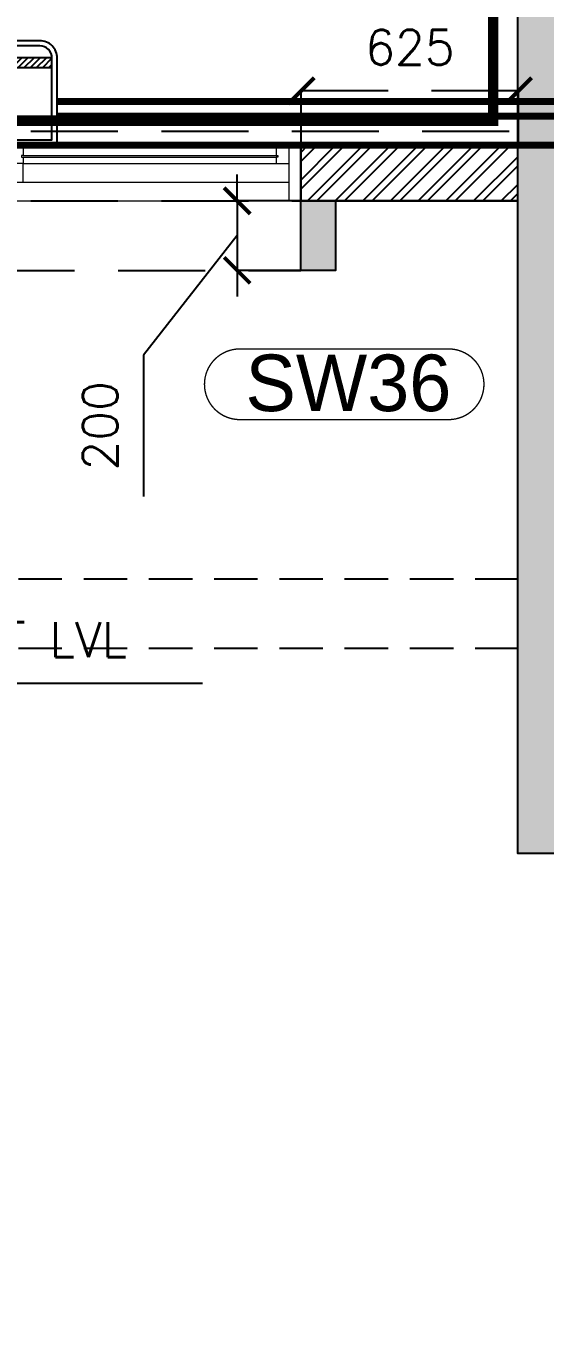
# Model space of a CAD drawing. Header units: millimetres. Extents: x 1135099 to 1230264, y -5736945 to -5695799.
# Drawn here: x 1192466 to 1193959, y -5720962 to -5717231 of the extents above; entities that cross this region are included whole.
import ezdxf

# ---------------------------------------------------------------- set-up
doc = ezdxf.new("R2010")
doc.units = ezdxf.units.MM
doc.header["$LTSCALE"] = 1000
doc.header["$MEASUREMENT"] = 0
for name, pattern in [('$0$( Hidden )', [0.375, 0.25, -0.125]), ('$2$AUDIT_D_120904163729-0', [0]), ('$5$HIDDEN', [0.375, 0.25, -0.125]), ('3BHK-A$0$AUDIT_D_120904163729-0', [0]), ('3BHK-A$0$DASHED', [0.75, 0.5, -0.25]), ('3BHK-A$0$PHANTOM2', [1.25, 0.625, -0.125, 0.125, -0.125, 0.125, -0.125]), ('AUDIT_D_120904163729-0', [0]), ('T8(T9 IS SIMILAR) - DIMENSION & TEXTING$0$( Hidden )', [0.375, 0.25, -0.125]), ('T8(T9 IS SIMILAR) - DIMENSION & TEXTING$0$HIDDEN', [0.375, 0.25, -0.125]), ('T8(T9 IS SIMILAR) - DIMENSION & TEXTING$1$AUDIT_D_120904163729-0', [0]), ('T8(T9 IS SIMILAR) - TYPICAL FLOOR ELEVATION$1$AUDIT_D_120904163729-0', [0]), ('T8(T9 IS SIMILAR) - TYPICAL FLOOR ELEVATION$1$HIDDEN', [0.375, 0.25, -0.125]), ('T8(T9 IS SIMILAR)$0$$0$HIDDEN', [0.375, 0.25, -0.125]), ('T8_REFUGE COLUMNS$0$CENTER2', [1.125, 0.75, -0.125, 0.125, -0.125])]:
    doc.linetypes.add(name, pattern=pattern)
doc.layers.get('0').update_dxf_attribs({"linetype": 'AUDIT_D_120904163729-0'})
for name, color, linetype in [('$0$a-beam 2', 50, 'Continuous'), ('$1$A-DIM', 1, '$2$AUDIT_D_120904163729-0'), ('3BHK-A$0$A-HATCH -160', 251, '3BHK-A$0$AUDIT_D_120904163729-0'), ('3BHK-A$0$A-INDOOR UNIT', 30, 'Continuous'), ('T8(T9 IS SIMILAR) - DIMENSION & TEXTING$0$A-DIMENSIONS', 2, 'T8(T9 IS SIMILAR) - DIMENSION & TEXTING$0$HIDDEN'), ('T8(T9 IS SIMILAR) - DIMENSION & TEXTING$0$A-FIRE FIGHTING', 7, 'T8(T9 IS SIMILAR) - DIMENSION & TEXTING$1$AUDIT_D_120904163729-0'), ('T8(T9 IS SIMILAR) - TYPICAL FLOOR ELEVATION$1$A-DIM', 1, 'T8(T9 IS SIMILAR) - TYPICAL FLOOR ELEVATION$1$AUDIT_D_120904163729-0'), ('T8(T9 IS SIMILAR) - TYPICAL FLOOR ELEVATION$1$A-WALL HATCH', 252, 'T8(T9 IS SIMILAR) - TYPICAL FLOOR ELEVATION$1$AUDIT_D_120904163729-0'), ('T8(T9 IS SIMILAR) - TYPICAL FLOOR ELEVATION$1$A-WALL-FEATURES', 6, 'T8(T9 IS SIMILAR) - TYPICAL FLOOR ELEVATION$1$AUDIT_D_120904163729-0'), ('T8(T9 IS SIMILAR)$0$S-BEAM', 20, 'T8(T9 IS SIMILAR)$0$$0$HIDDEN'), ('T8_REFUGE COLUMNS$0$A-CENTERLINE', 193, 'T8_REFUGE COLUMNS$0$CENTER2'), ('T8_REFUGE COLUMNS$1$A-RCC COLS', 3, 'Continuous'), ('T8_TYPICAL COLUMNS$0$A-RCC COLS', 3, 'Continuous')]:
    doc.layers.add(name, color=color, linetype=linetype)
for name, color, linetype, lineweight in [('3BHK-A$0$A-AC DRAIN PIPE', 94, 'Continuous', 18), ('3BHK-A$0$A-AC PIPE', 151, 'Continuous', 20), ('3BHK-A$0$A-WALL- 160', 6, 'Continuous', 30), ('3BHK-A$0$Window', 4, 'Continuous', 20), ('T8(T9 IS SIMILAR) - DIMENSION & TEXTING$0$U-IPD-WS-FIRE', 1, 'Continuous', 40), ('T8(T9 IS SIMILAR)$0$D&W', 8, 'Continuous', 25), ('T8_REFUGE COLUMNS$0$A-COLUMN NO size reduce', 81, 'Continuous', 25)]:
    doc.layers.add(name, color=color, linetype=linetype, lineweight=lineweight)
doc.layers.add('A-RERA CARPET AREA', color=30, linetype='Continuous', plot=False)
doc.layers.add('T8_REFUGE COLUMNS$1$COL-HATCH', color=7, linetype='Continuous', lineweight=25, true_color=0xa3a3a3)
doc.styles.add('$6$Romans 1', font='romans.shx', dxfattribs={"height": 100})
doc.styles.add('T8(T9 IS SIMILAR) - DIMENSION & TEXTING$0$Romans 1', font='romans.shx', dxfattribs={"height": 100})
doc.styles.add('T8(T9 IS SIMILAR) - TYPICAL FLOOR ELEVATION$1$Romans 1', font='romans.shx', dxfattribs={"height": 100})
doc.styles.add('T8_REFUGE COLUMNS$0$STANDARD', font='GOTHIC.TTF')
doc.dimstyles.new('$2$ALPINE S', dxfattribs={"dimscale": 0, "dimtxt": 100, "dimasz": 75, "dimexe": 0, "dimexo": 0, "dimgap": 75, "dimtad": 1, "dimdec": 0, "dimzin": 0, "dimdsep": 46, "dimtxsty": '$6$Romans 1', "dimblk": '$6$_ArchTick', "dimcen": 0.09, "dimclrd": 256, "dimclre": 256, "dimclrt": 7, "dimadec": 0, "dimazin": 0, "dimtfac": 1, "dimtdec": 0, "dimtofl": 0, "dimtmove": 1, "dimatfit": 0, "dimldrblk": '$2$_Open90', "dimfxl": 1, "dimtolj": 1, "dimtzin": 0, "dimarcsym": 0})
doc.dimstyles.new('T8(T9 IS SIMILAR) - DIMENSION & TEXTING$0$ALPINE S', dxfattribs={"dimscale": 0, "dimtxt": 100, "dimasz": 75, "dimexe": 0, "dimexo": 0, "dimgap": 75, "dimtad": 1, "dimdec": 0, "dimzin": 0, "dimdsep": 46, "dimtxsty": 'T8(T9 IS SIMILAR) - DIMENSION & TEXTING$0$Romans 1', "dimblk": 'T8(T9 IS SIMILAR) - DIMENSION & TEXTING$0$_ArchTick', "dimcen": 0.09, "dimclrd": 256, "dimclre": 256, "dimclrt": 7, "dimadec": 0, "dimazin": 0, "dimtfac": 1, "dimtdec": 0, "dimtofl": 0, "dimtmove": 1, "dimatfit": 0, "dimldrblk": 'T8(T9 IS SIMILAR) - DIMENSION & TEXTING$0$_Open90', "dimfxl": 1, "dimtolj": 1, "dimtzin": 0, "dimarcsym": 0})
doc.dimstyles.new('T8(T9 IS SIMILAR) - TYPICAL FLOOR ELEVATION$1$ALPINE S', dxfattribs={"dimscale": 0, "dimtxt": 100, "dimasz": 75, "dimexe": 0, "dimexo": 0, "dimgap": 75, "dimtad": 1, "dimdec": 0, "dimzin": 0, "dimdsep": 46, "dimtxsty": 'T8(T9 IS SIMILAR) - TYPICAL FLOOR ELEVATION$1$Romans 1', "dimblk": 'T8(T9 IS SIMILAR) - TYPICAL FLOOR ELEVATION$1$_ArchTick', "dimcen": 0.09, "dimclrd": 256, "dimclre": 256, "dimclrt": 7, "dimadec": 0, "dimazin": 0, "dimtfac": 1, "dimtdec": 0, "dimtofl": 0, "dimtmove": 1, "dimatfit": 0, "dimldrblk": 'T8(T9 IS SIMILAR) - TYPICAL FLOOR ELEVATION$1$_Open90', "dimfxl": 1, "dimtolj": 1, "dimtzin": 0, "dimarcsym": 0})

# ---------------------------------------------------------------- blocks, each defined once
blk = doc.blocks.new('$0$A$C76D3746F')
at = {"layer": '$0$a-beam 2', "color": 8, "linetype": '$0$( Hidden )', "ltscale": 0.5}
for p, q in [((-9049.8, -8234.9, -0.1), (-5350, -8234.9)), ((-9049.8, -8434.9, -0.1), (-5350, -8434.9))]:
    blk.add_line(p, q, dxfattribs=at)
blk = doc.blocks.new('T8(T9 IS SIMILAR) - DIMENSION & TEXTING$0$_ArchTick')
at = {"color": 0, "linetype": 'ByBlock', "const_width": 0.15}
blk.add_lwpolyline([(-0.5, -0.5), (0.5, 0.5)], dxfattribs=at)
blk = doc.blocks.new('*D415')
at = {"layer": 'T8(T9 IS SIMILAR) - DIMENSION & TEXTING$0$A-DIMENSIONS', "linetype": 'T8(T9 IS SIMILAR) - DIMENSION & TEXTING$0$HIDDEN', "lineweight": -2, "transparency": 16777216}
for p, q in [((1193257.7, -5717573.6), (1193257.7, -5717417.3)), ((1193882.6, -5717573.6), (1193882.6, -5717417.3))]:
    blk.add_line(p, q, dxfattribs=at)
at = {"layer": 'T8(T9 IS SIMILAR) - DIMENSION & TEXTING$0$A-DIMENSIONS', "lineweight": -2, "transparency": 16777216}
blk.add_line((1193882.6, -5717417.3), (1193257.7, -5717417.3), dxfattribs=at)
at = {"layer": 'T8(T9 IS SIMILAR) - DIMENSION & TEXTING$0$A-DIMENSIONS', "linetype": 'ByBlock', "lineweight": -2, "transparency": 16777216, "xscale": 75, "yscale": 75, "zscale": 75, "rotation": 180}
blk.add_blockref('T8(T9 IS SIMILAR) - DIMENSION & TEXTING$0$_ArchTick', (1193257.7, -5717417.3), dxfattribs=at)
at = {"layer": 'T8(T9 IS SIMILAR) - DIMENSION & TEXTING$0$A-DIMENSIONS', "linetype": 'ByBlock', "lineweight": -2, "transparency": 16777216, "xscale": 75, "yscale": 75, "zscale": 75}
blk.add_blockref('T8(T9 IS SIMILAR) - DIMENSION & TEXTING$0$_ArchTick', (1193882.6, -5717417.3), dxfattribs=at)
at = {"layer": 'T8(T9 IS SIMILAR) - DIMENSION & TEXTING$0$A-DIMENSIONS', "color": 7, "linetype": 'ByBlock', "transparency": 16777216, "insert": (1193570.2, -5717292.3), "char_height": 100, "attachment_point": 5, "style": 'T8(T9 IS SIMILAR) - DIMENSION & TEXTING$0$Romans 1'}
blk.add_mtext('\\A1;625', dxfattribs=at)
blk = doc.blocks.new('T8(T9 IS SIMILAR) - DIMENSION & TEXTING$0$_Open90')
at = {"color": 0, "linetype": 'ByBlock', "lineweight": -2}
for p, q in [((-0.5, 0.5), (0, 0)), ((0, 0), (-1, 0)), ((0, 0), (-0.5, -0.5))]:
    blk.add_line(p, q, dxfattribs=at)
blk = doc.blocks.new('T8(T9 IS SIMILAR) - DIMENSION & TEXTING$0$A$C7A147FD6')
at = {"layer": 'T8(T9 IS SIMILAR) - DIMENSION & TEXTING$0$U-IPD-WS-FIRE', "linetype": 'T8(T9 IS SIMILAR) - DIMENSION & TEXTING$0$( Hidden )', "ltscale": 2, "const_width": 30, "elevation": -1.3}
blk.add_lwpolyline([(-17826.3, 3709.8), (-17560.7, 3709.8), (-17560.7, -2129), (-13642.6, -2129), (-13642.6, -1588.7), (-13642.6, -1364.4), (-13166.5, -1364.4), (-13166.5, -281.8), (-12020.3, -281.8), (-12020.3, 1112.5), (-6794.4, 1112.5)], dxfattribs=at)
blk = doc.blocks.new('T8_REFUGE COLUMNS')
at = {"layer": 'T8_REFUGE COLUMNS$1$COL-HATCH', "linetype": 'ByBlock'}
h = blk.add_hatch(color=256, dxfattribs=at)
h.dxf.hatch_style = 1
h.paths.add_polyline_path([(1194182.1, -5719609.9), (1193882.1, -5719609.9), (1193882.1, -5717174.9), (1194182.1, -5717174.9)])
at = {"layer": 'T8_REFUGE COLUMNS$0$A-CENTERLINE'}
blk.add_line((1223494.9, -5717567.4), (1182495.9, -5717567.4), dxfattribs=at)
at = {"layer": 'T8_REFUGE COLUMNS$0$A-COLUMN NO size reduce', "linetype": 'ByBlock', "const_width": 3.9}
blk.add_lwpolyline([(1193082.6, -5718362.6, -1), (1193082.6, -5718159.4), (1193682.8, -5718159.4, -1), (1193682.8, -5718362.6)], format="xyb", close=True, dxfattribs=at)
at = {"layer": 'T8_REFUGE COLUMNS$1$A-RCC COLS', "linetype": 'ByBlock'}
blk.add_lwpolyline([(1194182.1, -5719609.9), (1193882.1, -5719609.9), (1193882.1, -5717174.9), (1194182.1, -5717174.9)], close=True, dxfattribs=at)
at = {"layer": 'T8_REFUGE COLUMNS$0$A-COLUMN NO size reduce', "linetype": 'ByBlock', "insert": (1193098.8, -5718175.7), "char_height": 162.5, "attachment_point": 1, "style": 'T8_REFUGE COLUMNS$0$STANDARD'}
blk.add_mtext_dynamic_manual_height_columns('SW36', width=444.685, gutter_width=500, heights=[0], dxfattribs=at)
blk = doc.blocks.new('T8_TYPICAL COLUMNS')
at = {"layer": 'T8_TYPICAL COLUMNS$0$A-RCC COLS', "linetype": 'ByBlock'}
blk.add_blockref('T8_REFUGE COLUMNS', (0, 0), dxfattribs=at)
blk = doc.blocks.new('3BHK-A$0$2400')
at = {"layer": '3BHK-A$0$Window', "color": 1, "lineweight": 13}
for p, q in [((1151176.5, -5692111.9), (1148842.5, -5692111.9)), ((1149607.5, -5692111.9), (1148880, -5692111.9)), ((1149607.5, -5692165.3), (1148880, -5692165.3)), ((1150373.7, -5692165.3), (1149645, -5692165.3)), ((1150411.2, -5692165.3), (1151176.5, -5692165.3)), ((1149607.5, -5692218.6), (1148842.5, -5692218.6)), ((1150373.7, -5692218.6), (1149645, -5692218.6)), ((1151139, -5692218.6), (1150411.2, -5692218.6)), ((1150373.7, -5692271.9), (1148842.5, -5692271.9)), ((1151139, -5692271.9), (1150411.2, -5692271.9))]:
    blk.add_line(p, q, dxfattribs=at)
at = {"layer": '3BHK-A$0$Window', "color": 5, "lineweight": 13}
for p, q in [((1149607.5, -5692142.2), (1148880, -5692142.2)), ((1149607.5, -5692146.7), (1148880, -5692146.7)), ((1150373.7, -5692183.8), (1149645, -5692183.8)), ((1150373.7, -5692200), (1149645, -5692200)), ((1151139, -5692237.2), (1150411.2, -5692237.2)), ((1151139, -5692253.3), (1150411.2, -5692253.3))]:
    blk.add_line(p, q, dxfattribs=at)
at = {"layer": '3BHK-A$0$Window', "color": 4, "lineweight": 13}
for points in [[(1148842.5, -5692111.9), (1148809.5, -5692111.9), (1148809.5, -5692271.9), (1148842.5, -5692271.9)], [(1148880, -5692146.7), (1148880, -5692165.3), (1148842.5, -5692165.3), (1148842.5, -5692111.9), (1148880, -5692111.9), (1148880, -5692142.2), (1148875.5, -5692142.2), (1148875.5, -5692146.7)], [(1149607.5, -5692146.7), (1149607.5, -5692165.3), (1149645, -5692165.3), (1149645, -5692111.9), (1149607.5, -5692111.9), (1149607.5, -5692142.2), (1149612, -5692142.2), (1149612, -5692146.7)], [(1151209.5, -5692111.9), (1151176.5, -5692111.9), (1151176.5, -5692271.9), (1151209.5, -5692271.9)], [(1149645, -5692200), (1149645, -5692218.6), (1149607.5, -5692218.6), (1149607.5, -5692165.3), (1149645, -5692165.3), (1149645, -5692183.8), (1149640.5, -5692183.8), (1149640.5, -5692200)], [(1150373.7, -5692200), (1150373.7, -5692218.6), (1150411.2, -5692218.6), (1150411.2, -5692165.3), (1150373.7, -5692165.3), (1150373.7, -5692183.8), (1150378.2, -5692183.8), (1150378.2, -5692200)], [(1150411.2, -5692253.3), (1150411.2, -5692271.9), (1150373.7, -5692271.9), (1150373.7, -5692218.6), (1150411.2, -5692218.6), (1150411.2, -5692237.2), (1150406.7, -5692237.2), (1150406.7, -5692253.3)], [(1151139, -5692253.3), (1151139, -5692271.9), (1151176.5, -5692271.9), (1151176.5, -5692218.6), (1151139, -5692218.6), (1151139, -5692237.2), (1151143.5, -5692237.2), (1151143.5, -5692253.3)]]:
    blk.add_lwpolyline(points, close=True, dxfattribs=at)
blk = doc.blocks.new('3BHK-A$0$1.5tr')
at = {"layer": '3BHK-A$0$A-INDOOR UNIT'}
h = blk.add_hatch(dxfattribs=at)
h.set_pattern_fill('ANSI31', color=3, scale=100, style=0)
h.paths.add_polyline_path([(222.8, 485), (251, 485), (251, -485), (222.8, -485)])
for points in [[(300, 450), (300, -450, -0.414214), (250, -500), (0, -500), (0, 500), (250, 500, -0.414214)], [(285, 450), (285, -450, -0.414214), (250, -485), (15, -485), (15, 485), (250, 485, -0.414214)]]:
    blk.add_lwpolyline(points, format="xyb", close=True, dxfattribs=at)
at = {"layer": '3BHK-A$0$A-INDOOR UNIT', "color": 3}
blk.add_lwpolyline([(222.8, 485), (251, 485), (251, -485), (222.8, -485)], close=True, dxfattribs=at)
at = {"layer": '3BHK-A$0$A-INDOOR UNIT', "color": 0, "ltscale": 300}
for points in [[(350.5, 273.3), (379.7, 273.3), (379.7, 214.8), (428.5, 312.3), (379.7, 409.8), (379.7, 351.3), (350.5, 351.3)], [(350.5, -39), (429.7, -39), (429.7, -97.5), (478.5, 0), (429.7, 97.5), (429.7, 39), (350.5, 39)], [(350.5, -358.3), (379.7, -358.3), (379.7, -416.8), (428.5, -319.3), (379.7, -221.8), (379.7, -280.3), (350.5, -280.3)]]:
    blk.add_lwpolyline(points, close=True, dxfattribs=at)
blk = doc.blocks.new('3BHK-A')
at = {"layer": '3BHK-A$0$A-HATCH -160', "linetype": 'ByBlock'}
h = blk.add_hatch(dxfattribs=at)
h.set_pattern_fill('ANSI32', color=256, scale=150)
h.set_pattern_definition([(45, (-0.65, 1285.594), (-39.77475644, 39.77475644), []), (45, (25.864, 1285.594), (-39.77475644, 39.77475644), [])])
h.paths.add_polyline_path([(1193257.7, -5717734.7), (1193882.6, -5717734.7), (1193882.6, -5717574.7), (1193257.7, -5717574.7)])
at = {"layer": '3BHK-A$0$A-AC DRAIN PIPE', "linetype": '3BHK-A$0$PHANTOM2', "ltscale": 0.1, "const_width": 20, "elevation": 0.1}
blk.add_lwpolyline([(1194669.9, -5719801.3), (1194669.9, -5719327.4), (1194326, -5719327.4), (1194326, -5717448.4), (1192557.7, -5717448.4)], dxfattribs=at)
at = {"layer": '3BHK-A$0$A-AC PIPE', "linetype": '3BHK-A$0$DASHED', "ltscale": 0.1, "const_width": 20, "elevation": 0.1}
blk.add_lwpolyline([(1192557.7, -5717490.6), (1194287.3, -5717490.6), (1194287.3, -5719378.7), (1196372.9, -5719378.7), (1196372.9, -5719589)], dxfattribs=at)
at = {"layer": '3BHK-A$0$A-WALL- 160', "linetype": 'ByBlock'}
for p, q in [((1193257.7, -5717573.4, 0), (1193257.7, -5717733.4, 0)), ((1193882.6, -5717573.4, 0), (1193257.7, -5717573.4, 0)), ((1193882.6, -5717733.4, 0), (1193257.7, -5717733.4, 0))]:
    blk.add_line(p, q, dxfattribs=at)
at = {"layer": '3BHK-A$0$A-INDOOR UNIT', "xscale": -1, "rotation": 270}
blk.add_blockref('3BHK-A$0$1.5tr', (1192057.7, -5717573.4, 0.1), dxfattribs=at)
at = {"layer": '3BHK-A$0$A-WALL- 160', "linetype": 'ByBlock', "xscale": -1}
blk.add_blockref('3BHK-A$0$2400', (2342067.1, -25461.5, 0), dxfattribs=at)
blk = doc.blocks.new('T8(T9 IS SIMILAR) - TYPICAL FLOOR ELEVATION$1$_ArchTick')
at = {"color": 0, "linetype": 'ByBlock', "const_width": 0.15}
blk.add_lwpolyline([(-0.5, -0.5), (0.5, 0.5)], dxfattribs=at)
blk = doc.blocks.new('*D796')
at = {"layer": 'T8(T9 IS SIMILAR) - TYPICAL FLOOR ELEVATION$1$A-DIM', "lineweight": -2, "transparency": 16777216}
for p, q in [((1193075, -5717733.5), (1193075, -5717658.5)), ((1193075, -5717733.5), (1193075, -5717933.5)), ((1193075, -5717833.5), (1192806, -5718176.9)), ((1193075, -5717933.5), (1193075, -5718008.5)), ((1192806, -5718176.9), (1192806, -5718584))]:
    blk.add_line(p, q, dxfattribs=at)
at = {"layer": 'T8(T9 IS SIMILAR) - TYPICAL FLOOR ELEVATION$1$A-DIM', "linetype": 'T8(T9 IS SIMILAR) - TYPICAL FLOOR ELEVATION$1$HIDDEN', "lineweight": -2, "transparency": 16777216}
for p, q in [((1193257.7, -5717733.5), (1193075, -5717733.5)), ((1193257.7, -5717933.5), (1193075, -5717933.5))]:
    blk.add_line(p, q, dxfattribs=at)
at = {"layer": 'T8(T9 IS SIMILAR) - TYPICAL FLOOR ELEVATION$1$A-DIM', "linetype": 'ByBlock', "lineweight": -2, "transparency": 16777216, "xscale": 75, "yscale": 75, "zscale": 75}
for p, rotation in [((1193075, -5717733.5), 270), ((1193075, -5717933.5), 90)]:
    blk.add_blockref('T8(T9 IS SIMILAR) - TYPICAL FLOOR ELEVATION$1$_ArchTick', p, dxfattribs=dict(at, rotation=rotation))
at = {"layer": 'T8(T9 IS SIMILAR) - TYPICAL FLOOR ELEVATION$1$A-DIM', "color": 7, "linetype": 'ByBlock', "transparency": 16777216, "insert": (1192681, -5718380.5), "char_height": 100, "attachment_point": 5, "rotation": 90, "style": 'T8(T9 IS SIMILAR) - TYPICAL FLOOR ELEVATION$1$Romans 1'}
blk.add_mtext('\\A1;200', dxfattribs=at)
blk = doc.blocks.new('T8(T9 IS SIMILAR) - TYPICAL FLOOR ELEVATION$1$_Open90')
at = {"color": 0, "linetype": 'ByBlock', "lineweight": -2}
for p, q in [((-0.5, 0.5), (0, 0)), ((0, 0), (-1, 0)), ((0, 0), (-0.5, -0.5))]:
    blk.add_line(p, q, dxfattribs=at)
blk = doc.blocks.new('$6$_ArchTick')
at = {"color": 0, "linetype": 'ByBlock', "const_width": 0.15}
blk.add_lwpolyline([(-0.5, -0.5), (0.5, 0.5)], dxfattribs=at)
blk = doc.blocks.new('*D120')
at = {"layer": '$1$A-DIM', "lineweight": -2, "transparency": 16777216}
for p, q in [((5400, -320.2), (5325, -320.2)), ((5700, -320.2), (8142.9, -320.2))]:
    blk.add_line(p, q, dxfattribs=at)
at = {"layer": '$1$A-DIM', "linetype": '$5$HIDDEN', "lineweight": -2, "transparency": 16777216}
for p, q in [((5400, -561.5), (5400, -320.2)), ((5700, -561.5), (5700, -320.2))]:
    blk.add_line(p, q, dxfattribs=at)
at = {"layer": '$1$A-DIM', "linetype": 'ByBlock', "lineweight": -2, "transparency": 16777216, "xscale": 75, "yscale": 75, "zscale": 75}
blk.add_blockref('$6$_ArchTick', (5400, -320.2), dxfattribs=at)
at = {"layer": '$1$A-DIM', "linetype": 'ByBlock', "lineweight": -2, "transparency": 16777216, "xscale": 75, "yscale": 75, "zscale": 75, "rotation": 180}
blk.add_blockref('$6$_ArchTick', (5700, -320.2), dxfattribs=at)
at = {"layer": '$1$A-DIM', "color": 7, "linetype": 'ByBlock', "transparency": 16777216, "insert": (6996.5, -195.2), "char_height": 100, "attachment_point": 5, "style": '$6$Romans 1'}
blk.add_mtext('\\A1;300 PROJ. AT PARAPET LVL', dxfattribs=at)
blk = doc.blocks.new('$2$_Open90')
at = {"color": 0, "linetype": 'ByBlock', "lineweight": -2}
for p, q in [((-0.5, 0.5), (0, 0)), ((0, 0), (-1, 0)), ((0, 0), (-0.5, -0.5))]:
    blk.add_line(p, q, dxfattribs=at)
blk = doc.blocks.new('T8(T9 IS SIMILAR) - DIMENSION & TEXTING')
at = {"layer": 'T8(T9 IS SIMILAR) - DIMENSION & TEXTING$0$A-FIRE FIGHTING', "linetype": 'ByBlock'}
blk.add_blockref('T8(T9 IS SIMILAR) - DIMENSION & TEXTING$0$A$C7A147FD6', (1207452.3, -5715374), dxfattribs=at)
at = {"layer": 'T8(T9 IS SIMILAR) - DIMENSION & TEXTING$0$A-DIMENSIONS', "linetype": 'ByBlock'}
dim = blk.add_linear_dim(base=(1193257.7, -5717417.3, 0.5), p1=(1193882.6, -5717573.6, 0.5), p2=(1193257.7, -5717573.6, 0.5), angle=180, dimstyle='T8(T9 IS SIMILAR) - DIMENSION & TEXTING$0$ALPINE S', override={"dimscale": 1, "dimfxl": 5, "dimarcsym": 1}, dxfattribs=at)
dim.commit()
dim.dimension.update_dxf_attribs({"geometry": '*D415', "text_midpoint": (1193570.2, -5717292.3, 0.5)})
blk = doc.blocks.new('T8(T9 IS SIMILAR) - TYPICAL FLOOR ELEVATION')
at = {"layer": 'T8(T9 IS SIMILAR) - TYPICAL FLOOR ELEVATION$1$A-WALL HATCH', "linetype": 'ByBlock'}
h = blk.add_hatch(dxfattribs=at)
h.set_pattern_fill('ZIGZAG', color=256, scale=250)
h.set_pattern_definition([(0, (0, 0), (31.25, 31.25), [31.25, -31.25]), (90, (31.25, 0), (-31.25, 31.25), [31.25, -31.25])])
h.paths.add_polyline_path([(1186332.7, -5719983.5), (1186332.7, -5719683.5), (1186432.7, -5719683.5), (1186432.7, -5719883.5), (1186982.7, -5719883.5), (1186982.7, -5719523.5), (1187082.7, -5719523.5), (1187082.7, -5719983.5)])
h.paths.add_polyline_path([(1190232.7, -5719983.5), (1190232.7, -5719683.5), (1190132.7, -5719683.5), (1190132.7, -5719883.5), (1189582.7, -5719883.5), (1189582.7, -5719523.5), (1189482.7, -5719523.5), (1189482.7, -5719983.5)])
h.paths.add_polyline_path([(1190857.7, -5717933.5), (1190857.7, -5717733.5), (1190757.7, -5717733.5), (1190757.7, -5717933.5)])
h.paths.add_polyline_path([(1193357.7, -5717733.5), (1193357.7, -5717933.5), (1193257.7, -5717933.5), (1193257.7, -5717733.5)])
h.paths.add_polyline_path([(1196632.8, -5709938.8), (1196632.8, -5709738.8), (1196532.8, -5709738.8), (1196532.8, -5709938.8)])
h.paths.add_polyline_path([(1194132, -5709738.8), (1194132, -5709938.8), (1194032, -5709938.8), (1194032, -5709738.8)])
h.paths.add_polyline_path([(1195742.7, -5701889.7), (1196212.8, -5701889.7), (1196212.8, -5702349.7), (1196112.8, -5702349.7), (1196112.8, -5701989.7), (1195742.7, -5701989.7)])
h.paths.add_polyline_path([(1198312.8, -5702349.7), (1198312.8, -5701889.7), (1199132.6, -5701889.7), (1199132.6, -5701989.7), (1198412.8, -5701989.7), (1198412.8, -5702349.7)])
h.paths.add_polyline_path([(1199662.5, -5701090.3), (1199662.5, -5700890.3), (1199762.5, -5700890.3), (1199762.5, -5701090.3)])
h.paths.add_polyline_path([(1201862.6, -5700890.3), (1201862.6, -5701090.3), (1201962.6, -5701090.3), (1201962.6, -5700890.3)])
h.paths.add_polyline_path([(1210681.9, -5700890.3), (1210681.9, -5701090.3), (1210581.9, -5701090.3), (1210581.9, -5700890.3)])
h.paths.add_polyline_path([(1212882, -5701090.3), (1212882, -5700890.3), (1212782, -5700890.3), (1212782, -5701090.3)])
h.paths.add_polyline_path([(1214231.8, -5702349.7), (1214231.8, -5701889.7), (1213412.3, -5701889.7), (1213412.3, -5701989.7), (1214131.8, -5701989.7), (1214131.8, -5702349.7)])
h.paths.add_polyline_path([(1216801.9, -5701889.7), (1216331.8, -5701889.7), (1216331.8, -5702349.7), (1216431.8, -5702349.7), (1216431.8, -5701989.7), (1216801.9, -5701989.7)])
h.paths.add_polyline_path([(1215911.7, -5709938.8), (1215911.7, -5709738.8), (1216011.7, -5709738.8), (1216011.7, -5709938.8)])
h.paths.add_polyline_path([(1218412.5, -5709738.8), (1218412.5, -5709938.8), (1218512.5, -5709938.8), (1218512.5, -5709738.8)])
h.paths.add_polyline_path([(1221686.9, -5717933.5), (1221686.9, -5717733.5), (1221786.9, -5717733.5), (1221786.9, -5717933.5)])
h.paths.add_polyline_path([(1219186.9, -5717733.5), (1219186.9, -5717933.5), (1219286.9, -5717933.5), (1219286.9, -5717733.5)])
h.paths.add_polyline_path([(1222311.8, -5719983.5), (1222311.8, -5719683.5), (1222411.8, -5719683.5), (1222411.8, -5719883.5), (1222961.8, -5719883.5), (1222961.8, -5719523.5), (1223061.8, -5719523.5), (1223061.8, -5719983.5)])
h.paths.add_polyline_path([(1226211.8, -5719983.5), (1226211.8, -5719683.5), (1226111.8, -5719683.5), (1226111.8, -5719883.5), (1225561.8, -5719883.5), (1225561.8, -5719523.5), (1225461.8, -5719523.5), (1225461.8, -5719983.5)])
h.paths.add_polyline_path([(1217001.9, -5727584.6), (1216901.9, -5727584.6), (1216901.9, -5727784.6), (1216356.8, -5727784.6), (1216356.8, -5727424.6), (1216256.8, -5727424.6), (1216256.8, -5727884.6), (1217001.9, -5727884.6)])
h.paths.add_polyline_path([(1214156.8, -5727424.6), (1214056.8, -5727424.6), (1214056.8, -5727784.6), (1213412.3, -5727784.6), (1213412.3, -5727884.6), (1214156.8, -5727884.6)])
h.paths.add_polyline_path([(1210681.9, -5728884), (1210681.9, -5728684), (1210581.9, -5728684), (1210581.9, -5728884)])
h.paths.add_polyline_path([(1212882, -5728684), (1212882, -5728884), (1212782, -5728884), (1212782, -5728684)])
h.paths.add_polyline_path([(1201862.6, -5728884), (1201862.6, -5728684), (1201962.6, -5728684), (1201962.6, -5728884)])
h.paths.add_polyline_path([(1199662.5, -5728684), (1199662.5, -5728884), (1199762.5, -5728884), (1199762.5, -5728684)])
h.paths.add_polyline_path([(1198387.7, -5727424.6), (1198487.7, -5727424.6), (1198487.7, -5727784.6), (1199132.3, -5727784.6), (1199132.3, -5727884.6), (1198387.7, -5727884.6)])
h.paths.add_polyline_path([(1195542.6, -5727584.6), (1195642.6, -5727584.6), (1195642.6, -5727784.6), (1196187.7, -5727784.6), (1196187.7, -5727424.6), (1196287.7, -5727424.6), (1196287.7, -5727884.6), (1195542.6, -5727884.6)])
at = {"layer": 'T8(T9 IS SIMILAR) - TYPICAL FLOOR ELEVATION$1$A-WALL-FEATURES', "color": 8, "linetype": 'T8(T9 IS SIMILAR) - TYPICAL FLOOR ELEVATION$1$HIDDEN'}
blk.add_line((1190857.7, -5717933.5, 0), (1193257.7, -5717933.5, 0), dxfattribs=at)
at = {"layer": 'T8(T9 IS SIMILAR) - TYPICAL FLOOR ELEVATION$1$A-WALL-FEATURES', "linetype": 'ByBlock', "elevation": 0}
blk.add_lwpolyline([(1193357.7, -5717733.5), (1193357.7, -5717933.5), (1193257.7, -5717933.5), (1193257.7, -5717733.5)], close=True, dxfattribs=at)
at = {"layer": 'T8(T9 IS SIMILAR) - TYPICAL FLOOR ELEVATION$1$A-DIM', "linetype": 'ByBlock'}
dim = blk.add_linear_dim(base=(1193075, -5717933.5), p1=(1193257.7, -5717733.5, 0), p2=(1193257.7, -5717933.5, 0), angle=90, dimstyle='T8(T9 IS SIMILAR) - TYPICAL FLOOR ELEVATION$1$ALPINE S', override={"dimscale": 1, "dimfxl": 5, "dimarcsym": 1}, dxfattribs=at)
dim.commit()
dim.dimension.update_dxf_attribs({"geometry": '*D796', "text_midpoint": (1192806, -5718251.9), "dimtype": 128})
blk = doc.blocks.new('T8(T9 IS SIMILAR)')
at = {"layer": 'T8(T9 IS SIMILAR)$0$D&W', "linetype": 'ByBlock'}
blk.add_blockref('3BHK-A', (0, 0), dxfattribs=at)
blk.add_blockref('T8(T9 IS SIMILAR) - TYPICAL FLOOR ELEVATION', (0, 0), dxfattribs=at)
at = {"layer": 'T8(T9 IS SIMILAR)$0$S-BEAM'}
for p, q in [((1190232.1, -5717533.8, -0.2), (1193881.9, -5717533.8, -0.1)), ((1190232.1, -5717733.8, -0.2), (1193881.9, -5717733.8, -0.1))]:
    blk.add_line(p, q, dxfattribs=at)
at = {"layer": 'T8(T9 IS SIMILAR)$0$D&W', "linetype": 'ByBlock'}
blk.add_blockref('T8_TYPICAL COLUMNS', (0, 0), dxfattribs=at)
blk = doc.blocks.new('2ndflproj')
at = {"layer": '$1$A-DIM', "linetype": 'ByBlock'}
dim = blk.add_linear_dim(base=(5700, -320.2), p1=(5400, -561.5), p2=(5700, -561.5, 0.6), text='<> PROJ. AT PARAPET LVL', dimstyle='$2$ALPINE S', override={"dimscale": 1, "dimtmove": 0, "dimfxl": 5, "dimarcsym": 1}, dxfattribs=at)
dim.commit()
dim.dimension.update_dxf_attribs({"geometry": '*D120', "text_midpoint": (6996.5, -195.2)})

msp = doc.modelspace()

# ---------------------------------------------------------------- linework, layer by layer
at = {"layer": 'A-RERA CARPET AREA', "const_width": 20, "elevation": 0.6}
msp.add_lwpolyline([(1185182.8, -5710698.3), (1185182.8, -5717398.5), (1186632.8, -5717398.6), (1186632.7, -5719523.5), (1189932.7, -5719523.5), (1189932.7, -5717573.5), (1194182.6, -5717573.5), (1194182.6, -5718598.6), (1196682.3, -5718598.9), (1196682.2, -5715374), (1199207.4, -5715374), (1199207.4, -5714273.5)], dxfattribs=at)

# ---------------------------------------------------------------- block references
at = {"layer": '$0$a-beam 2', "linetype": 'ByBlock', "xscale": -1}
msp.add_blockref('$0$A$C76D3746F', (1184832.7, -5710585.7, 0.1), dxfattribs=at)

# ---------------------------------------------------------------- next in the draw order: block references
at = {"linetype": 'ByBlock'}
msp.add_blockref('T8(T9 IS SIMILAR)', (-1.4, 0.2, -0.6), dxfattribs=at)

# ---------------------------------------------------------------- next in the draw order: block references
msp.add_blockref('T8(T9 IS SIMILAR) - DIMENSION & TEXTING', (0, 0), dxfattribs=at)

# ---------------------------------------------------------------- next in the draw order: block references
msp.add_blockref('2ndflproj', (1184830.7, -5718799.7, -0.6), dxfattribs=at)

doc.saveas('drawing.dxf')
